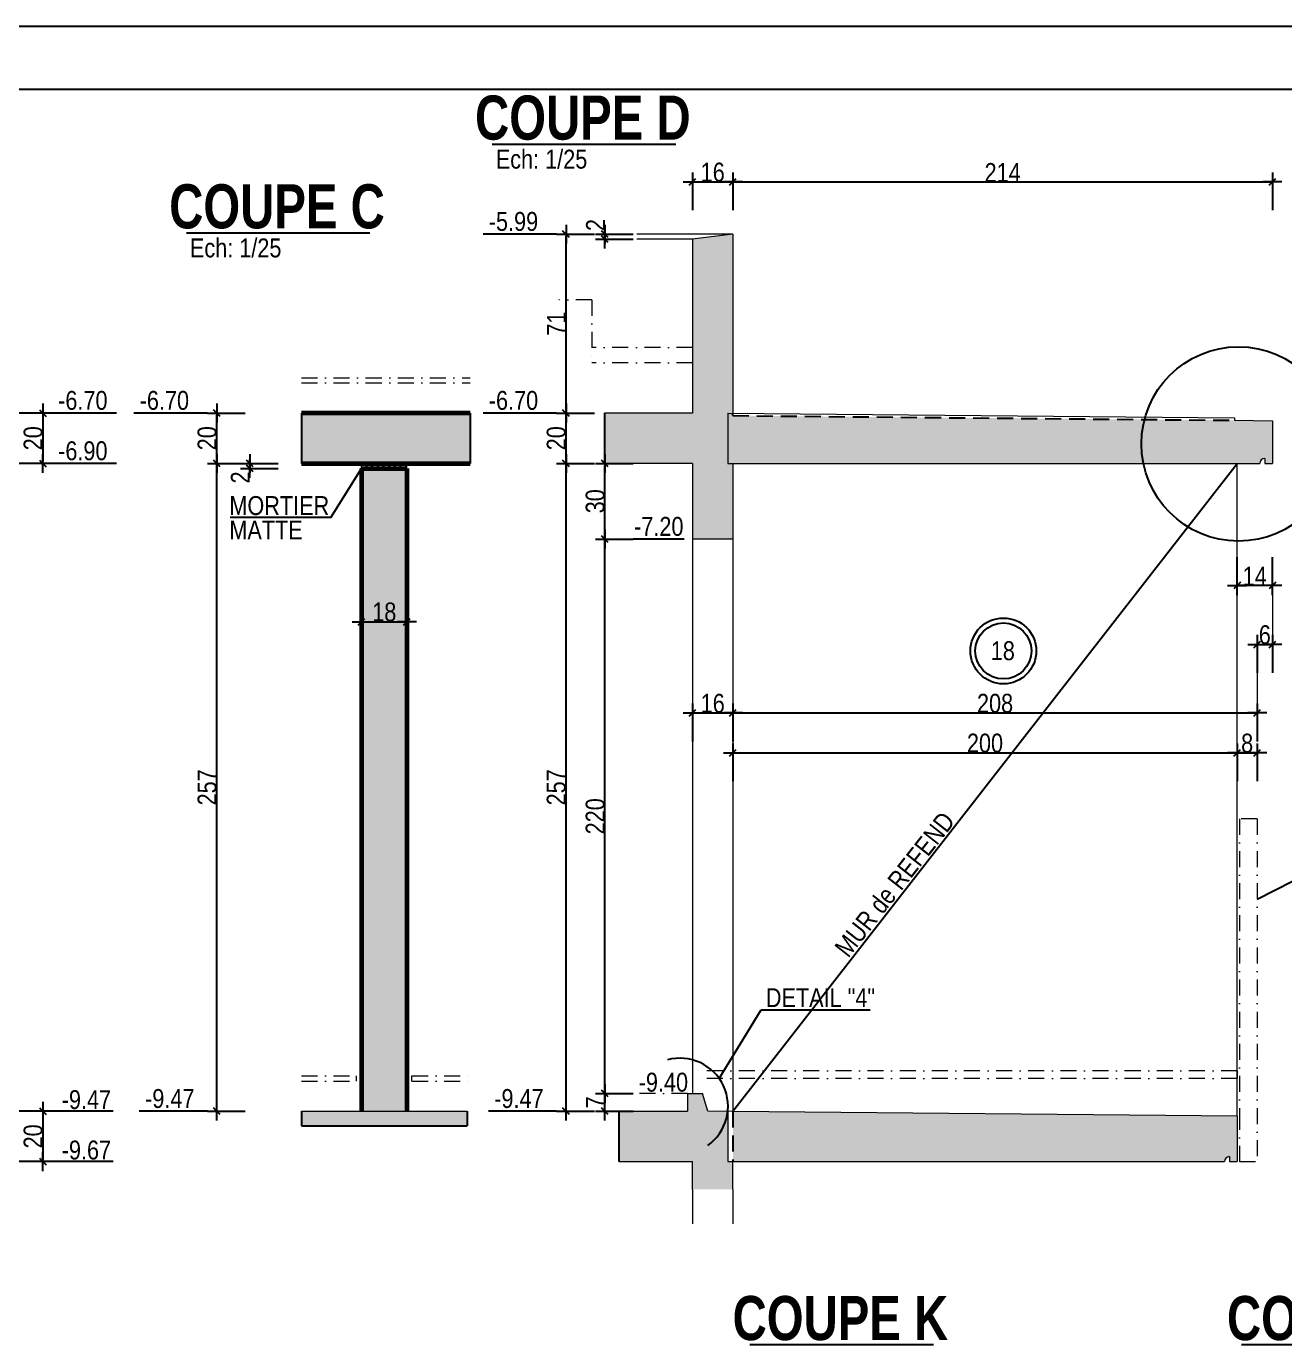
# Model space of a CAD drawing. Header units: millimetres. Extents: x 0 to 26881, y -27198 to -22998.
# Drawn here: x 25099 to 26097, y -24045 to -22998 of the extents above; entities that cross this region are included whole.
import ezdxf
from ezdxf.enums import TextEntityAlignment as Align

# ---------------------------------------------------------------- set-up
doc = ezdxf.new("R2010")
doc.units = ezdxf.units.MM
doc.linetypes.add('CACHEX2', pattern=[19.05, 12.7, -6.35])
doc.linetypes.add('TIRETPTX2', pattern=[50.8, 25.4, -12.7, 0, -12.7])
for name, color, linetype in [('01-Cad  2', 1, 'Continuous'), ('01_cote_gen', 4, 'Continuous'), ('01_linteaux', 2, 'Continuous'), ('01_murs_sup', 2, 'CACHEX2'), ('01_poch_BN', 9, 'Continuous'), ('01_poch_murs', 253, 'Continuous'), ('01_texte', 230, 'Continuous'), ('AA_COTES', 2, 'Continuous')]:
    doc.layers.add(name, color=color, linetype=linetype)
doc.layers.add('01_murs_coup', color=5, linetype='Continuous', lineweight=60)
doc.layers.add('01_tram_axes', color=2, linetype='TIRETPTX2', lineweight=9)
doc.styles.add('ARIAL NA', font='ARIALN.TTF')
doc.styles.add('impact', font='impact.ttf')
doc.styles.add('STYLE2', font='ARIALN.TTF')
doc.dimstyles.new('JB25', dxfattribs={"dimscale": 0.1, "dimtxt": 150, "dimasz": 15, "dimexe": 0.1, "dimexo": 0.1, "dimgap": 0.09, "dimtad": 1, "dimdec": 1, "dimlfac": 0.5, "dimdsep": 46, "dimtxsty": 'STYLE2', "dimblk1": 'BOND_G', "dimblk2": 'BOND_D', "dimsah": 1, "dimcen": 1.5, "dimdle": 0.01, "dimse1": 1, "dimse2": 1, "dimclrd": 4, "dimclre": 2, "dimclrt": 6, "dimazin": 2, "dimtfac": 2.333333, "dimtdec": 1, "dimtix": 1, "dimtmove": 2, "dimatfit": 3, "dimldrblk": 'BOND_G', "dimfxl": 1, "dimtolj": 1, "dimtzin": 0, "dimarcsym": 0})

# ---------------------------------------------------------------- blocks, each defined once
blk = doc.blocks.new('BOND_G')
at = {"layer": 'AA_COTES', "color": 0}
for p, q in [((0, -5), (0, 15)), ((5, 0), (-5, 0)), ((1.77, 1.77), (-1.77, -1.77))]:
    blk.add_line(p, q, dxfattribs=at)
blk = doc.blocks.new('BOND_D')
at = {"layer": 'AA_COTES', "color": 0}
for p, q in [((5, 0), (-5, 0)), ((-1.77, -1.77), (1.77, 1.77)), ((0, 5), (0, -15))]:
    blk.add_line(p, q, dxfattribs=at)
blk = doc.blocks.new('*D3568')
at = {"layer": '01_cote_gen', "color": 4, "lineweight": -2, "transparency": 16777216}
blk.add_line((25112.1, -23306.8), (25112.1, -23343.8), dxfattribs=at)
at = {"layer": 'Defpoints', "color": 0, "transparency": 16777216}
for p in [(25089.4, -23305.3), (25089.4, -23345.3), (25112.1, -23345.3)]:
    blk.add_point(p, dxfattribs=at)
at = {"layer": '01_cote_gen', "color": 4, "lineweight": -2, "transparency": 16777216, "xscale": 1.5, "yscale": 1.5, "zscale": 1.5}
for name, p, rotation in [('BOND_G', (25112.1, -23305.3), 90), ('BOND_D', (25112.1, -23345.3), 270)]:
    blk.add_blockref(name, p, dxfattribs=dict(at, rotation=rotation))
at = {"layer": '01_cote_gen', "color": 6, "lineweight": 0, "transparency": 16777216, "insert": (25104.4, -23325.3), "char_height": 15, "attachment_point": 5, "rotation": 90, "style": 'STYLE2'}
blk.add_mtext('\\A1;20', dxfattribs=at)
blk = doc.blocks.new('*D3565')
at = {"layer": '01_cote_gen', "color": 4, "lineweight": -2, "transparency": 16777216}
blk.add_line((25112.1, -23860.8), (25112.1, -23897.8), dxfattribs=at)
at = {"layer": 'Defpoints', "color": 0, "transparency": 16777216}
for p in [(25089.4, -23859.3), (25089.4, -23899.3), (25112.1, -23899.3)]:
    blk.add_point(p, dxfattribs=at)
at = {"layer": '01_cote_gen', "color": 4, "lineweight": -2, "transparency": 16777216, "xscale": 1.5, "yscale": 1.5, "zscale": 1.5}
for name, p, rotation in [('BOND_G', (25112.1, -23859.3), 90), ('BOND_D', (25112.1, -23899.3), 270)]:
    blk.add_blockref(name, p, dxfattribs=dict(at, rotation=rotation))
at = {"layer": '01_cote_gen', "color": 6, "lineweight": 0, "transparency": 16777216, "insert": (25104.4, -23879.3), "char_height": 15, "attachment_point": 5, "rotation": 90, "style": 'STYLE2'}
blk.add_mtext('\\A1;20', dxfattribs=at)
blk = doc.blocks.new('*D3582')
at = {"layer": '01_cote_gen', "color": 4, "lineweight": -2, "ltscale": 0.1, "transparency": 16777216}
blk.add_line((25250.1, -23857.8), (25250.1, -23346.8), dxfattribs=at)
at = {"layer": 'Defpoints', "color": 0, "ltscale": 0.1, "transparency": 16777216}
for p in [(25250.1, -23345.3), (25317.1, -23345.3), (25317.1, -23859.3)]:
    blk.add_point(p, dxfattribs=at)
at = {"layer": '01_cote_gen', "color": 4, "lineweight": -2, "ltscale": 0.1, "transparency": 16777216, "xscale": 1.5, "yscale": 1.5, "zscale": 1.5}
for name, p, rotation in [('BOND_D', (25250.1, -23345.3), 90), ('BOND_G', (25250.1, -23859.3), 270)]:
    blk.add_blockref(name, p, dxfattribs=dict(at, rotation=rotation))
at = {"layer": '01_cote_gen', "color": 6, "ltscale": 0.1, "transparency": 16777216, "insert": (25242.4, -23602.3), "char_height": 15, "attachment_point": 5, "rotation": 90, "style": 'STYLE2'}
blk.add_mtext('\\A1;257', dxfattribs=at)
blk = doc.blocks.new('*D3583')
at = {"layer": '01_cote_gen', "color": 4, "lineweight": -2, "ltscale": 0.1, "transparency": 16777216}
blk.add_line((25250.1, -23343.8), (25250.1, -23306.8), dxfattribs=at)
at = {"layer": 'Defpoints', "color": 0, "ltscale": 0.1, "transparency": 16777216}
for p in [(25250.1, -23305.3), (25317.1, -23305.3), (25317.1, -23345.3)]:
    blk.add_point(p, dxfattribs=at)
at = {"layer": '01_cote_gen', "color": 4, "lineweight": -2, "ltscale": 0.1, "transparency": 16777216, "xscale": 1.5, "yscale": 1.5, "zscale": 1.5}
for name, p, rotation in [('BOND_D', (25250.1, -23305.3), 90), ('BOND_G', (25250.1, -23345.3), 270)]:
    blk.add_blockref(name, p, dxfattribs=dict(at, rotation=rotation))
at = {"layer": '01_cote_gen', "color": 6, "ltscale": 0.1, "transparency": 16777216, "insert": (25242.4, -23325.3), "char_height": 15, "attachment_point": 5, "rotation": 90, "style": 'STYLE2'}
blk.add_mtext('\\A1;20', dxfattribs=at)
blk = doc.blocks.new('*D3584')
at = {"layer": '01_cote_gen', "color": 4, "lineweight": -2, "ltscale": 0.1, "transparency": 16777216}
blk.add_line((25276.3, -23347.8), (25276.3, -23346.8), dxfattribs=at)
at = {"layer": 'Defpoints', "color": 0, "ltscale": 0.1, "transparency": 16777216}
for p in [(25276.3, -23345.3), (25382.9, -23345.3), (25382.9, -23349.3)]:
    blk.add_point(p, dxfattribs=at)
at = {"layer": '01_cote_gen', "color": 4, "lineweight": -2, "ltscale": 0.1, "transparency": 16777216, "xscale": 1.5, "yscale": 1.5, "zscale": 1.5}
for name, p, rotation in [('BOND_D', (25276.3, -23345.3), 90), ('BOND_G', (25276.3, -23349.3), 270)]:
    blk.add_blockref(name, p, dxfattribs=dict(at, rotation=rotation))
at = {"layer": '01_cote_gen', "color": 6, "ltscale": 0.1, "transparency": 16777216, "insert": (25268.7, -23356.4), "char_height": 15, "attachment_point": 5, "rotation": 90, "style": 'STYLE2'}
blk.add_mtext('\\A1;2', dxfattribs=at)
blk = doc.blocks.new('*D3585')
at = {"layer": '01_cote_gen', "color": 4, "lineweight": -2, "ltscale": 0.1, "transparency": 16777216}
blk.add_line((25366.4, -23470.9), (25399.4, -23470.9), dxfattribs=at)
at = {"layer": 'Defpoints', "color": 0, "ltscale": 0.1, "transparency": 16777216}
for p in [(25364.9, -23466.5), (25400.9, -23466.5), (25400.9, -23470.9)]:
    blk.add_point(p, dxfattribs=at)
at = {"layer": '01_cote_gen', "color": 4, "lineweight": -2, "ltscale": 0.1, "transparency": 16777216, "xscale": 1.5, "yscale": 1.5, "zscale": 1.5, "rotation": 180}
blk.add_blockref('BOND_G', (25364.9, -23470.9), dxfattribs=at)
at = {"layer": '01_cote_gen', "color": 4, "lineweight": -2, "ltscale": 0.1, "transparency": 16777216, "xscale": 1.5, "yscale": 1.5, "zscale": 1.5}
blk.add_blockref('BOND_D', (25400.9, -23470.9), dxfattribs=at)
at = {"layer": '01_cote_gen', "color": 6, "ltscale": 0.1, "transparency": 16777216, "insert": (25382.9, -23463.2), "char_height": 15, "attachment_point": 5, "style": 'STYLE2'}
blk.add_mtext('\\A1;18', dxfattribs=at)
blk = doc.blocks.new('*D3596')
at = {"layer": '01_cote_gen', "color": 4, "lineweight": -2, "transparency": 16777216}
blk.add_line((26164.6, -23310.6), (26164.6, -23343.8), dxfattribs=at)
at = {"layer": 'Defpoints', "color": 0, "transparency": 16777216}
for p in [(26057.5, -23309.1), (26087.5, -23345.3), (26164.6, -23345.3)]:
    blk.add_point(p, dxfattribs=at)
at = {"layer": '01_cote_gen', "color": 4, "lineweight": -2, "transparency": 16777216, "xscale": 1.5, "yscale": 1.5, "zscale": 1.5}
for name, p, rotation in [('BOND_G', (26164.6, -23309.1), 90), ('BOND_D', (26164.6, -23345.3), 270)]:
    blk.add_blockref(name, p, dxfattribs=dict(at, rotation=rotation))
at = {"layer": '01_cote_gen', "color": 6, "lineweight": 0, "transparency": 16777216, "insert": (26156.9, -23327.2), "char_height": 15, "attachment_point": 5, "rotation": 90, "style": 'STYLE2'}
blk.add_mtext('\\A1;18.1', dxfattribs=at)
blk = doc.blocks.new('*D3587')
at = {"layer": '01_cote_gen', "color": 4, "lineweight": -2, "transparency": 16777216}
blk.add_line((26164.6, -23306.6), (26164.6, -23307.6), dxfattribs=at)
at = {"layer": 'Defpoints', "color": 0, "transparency": 16777216}
for p in [(25689.5, -23305.1), (26142.1, -23309.1), (26164.6, -23309.1)]:
    blk.add_point(p, dxfattribs=at)
at = {"layer": '01_cote_gen', "color": 4, "lineweight": -2, "transparency": 16777216, "xscale": 1.5, "yscale": 1.5, "zscale": 1.5}
for name, p, rotation in [('BOND_G', (26164.6, -23305.1), 90), ('BOND_D', (26164.6, -23309.1), 270)]:
    blk.add_blockref(name, p, dxfattribs=dict(at, rotation=rotation))
at = {"layer": '01_cote_gen', "color": 6, "lineweight": 0, "transparency": 16777216, "insert": (26157.1, -23297.5), "char_height": 15, "attachment_point": 5, "rotation": 90, "style": 'STYLE2'}
blk.add_mtext('\\A1;2', dxfattribs=at)
blk = doc.blocks.new('*D3592')
at = {"layer": '01_cote_gen', "color": 4, "lineweight": -2, "ltscale": 2, "transparency": 16777216}
blk.add_line((25661, -23574.9), (26058, -23574.9), dxfattribs=at)
at = {"layer": 'Defpoints', "color": 0, "ltscale": 2, "transparency": 16777216}
for p in [(26059.5, -23574.9), (26059.5, -23574.9), (25659.5, -23619.1)]:
    blk.add_point(p, dxfattribs=at)
at = {"layer": '01_cote_gen', "color": 4, "lineweight": -2, "ltscale": 2, "transparency": 16777216, "xscale": 1.5, "yscale": 1.5, "zscale": 1.5, "rotation": 180}
blk.add_blockref('BOND_G', (25659.5, -23574.9), dxfattribs=at)
at = {"layer": '01_cote_gen', "color": 4, "lineweight": -2, "ltscale": 2, "transparency": 16777216, "xscale": 1.5, "yscale": 1.5, "zscale": 1.5}
blk.add_blockref('BOND_D', (26059.5, -23574.9), dxfattribs=at)
at = {"layer": '01_cote_gen', "color": 6, "lineweight": 0, "ltscale": 2, "transparency": 16777216, "insert": (25859.5, -23567.3), "char_height": 15, "attachment_point": 5, "style": 'STYLE2'}
blk.add_mtext('\\A1;200', dxfattribs=at)
blk = doc.blocks.new('*D3593')
at = {"layer": '01_cote_gen', "color": 4, "lineweight": -2, "ltscale": 2, "transparency": 16777216}
blk.add_line((26061, -23574.9), (26074, -23574.9), dxfattribs=at)
at = {"layer": 'Defpoints', "color": 0, "ltscale": 2, "transparency": 16777216}
for p in [(26075.5, -23574.9), (26059.5, -23597.4), (26075.5, -23627.3)]:
    blk.add_point(p, dxfattribs=at)
at = {"layer": '01_cote_gen', "color": 4, "lineweight": -2, "ltscale": 2, "transparency": 16777216, "xscale": 1.5, "yscale": 1.5, "zscale": 1.5, "rotation": 180}
blk.add_blockref('BOND_G', (26059.5, -23574.9), dxfattribs=at)
at = {"layer": '01_cote_gen', "color": 4, "lineweight": -2, "ltscale": 2, "transparency": 16777216, "xscale": 1.5, "yscale": 1.5, "zscale": 1.5}
blk.add_blockref('BOND_D', (26075.5, -23574.9), dxfattribs=at)
at = {"layer": '01_cote_gen', "color": 6, "lineweight": 0, "ltscale": 2, "transparency": 16777216, "insert": (26067.5, -23567.3), "char_height": 15, "attachment_point": 5, "style": 'STYLE2'}
blk.add_mtext('\\A1;8', dxfattribs=at)
blk = doc.blocks.new('*D3594')
at = {"layer": '01_cote_gen', "color": 4, "lineweight": -2, "ltscale": 2, "transparency": 16777216}
blk.add_line((25661, -23543.3), (26074, -23543.3), dxfattribs=at)
at = {"layer": 'Defpoints', "color": 0, "ltscale": 2, "transparency": 16777216}
for p in [(26075.5, -23543.3), (25659.5, -23553.3), (26075.5, -23549.7)]:
    blk.add_point(p, dxfattribs=at)
at = {"layer": '01_cote_gen', "color": 4, "lineweight": -2, "ltscale": 2, "transparency": 16777216, "xscale": 1.5, "yscale": 1.5, "zscale": 1.5, "rotation": 180}
blk.add_blockref('BOND_G', (25659.5, -23543.3), dxfattribs=at)
at = {"layer": '01_cote_gen', "color": 4, "lineweight": -2, "ltscale": 2, "transparency": 16777216, "xscale": 1.5, "yscale": 1.5, "zscale": 1.5}
blk.add_blockref('BOND_D', (26075.5, -23543.3), dxfattribs=at)
at = {"layer": '01_cote_gen', "color": 6, "lineweight": 0, "ltscale": 2, "transparency": 16777216, "insert": (25867.5, -23535.7), "char_height": 15, "attachment_point": 5, "style": 'STYLE2'}
blk.add_mtext('\\A1;208', dxfattribs=at)
blk = doc.blocks.new('*D3595')
at = {"layer": '01_cote_gen', "color": 4, "lineweight": -2, "ltscale": 2, "transparency": 16777216}
blk.add_line((26086, -23442.2), (26061, -23442.2), dxfattribs=at)
at = {"layer": 'Defpoints', "color": 0, "ltscale": 2, "transparency": 16777216}
for p in [(26087.5, -23345.3), (26059.5, -23372.7), (26059.5, -23442.2)]:
    blk.add_point(p, dxfattribs=at)
at = {"layer": '01_cote_gen', "color": 4, "lineweight": -2, "ltscale": 2, "transparency": 16777216, "xscale": 1.5, "yscale": 1.5, "zscale": 1.5, "rotation": 180}
blk.add_blockref('BOND_D', (26059.5, -23442.2), dxfattribs=at)
at = {"layer": '01_cote_gen', "color": 4, "lineweight": -2, "ltscale": 2, "transparency": 16777216, "xscale": 1.5, "yscale": 1.5, "zscale": 1.5}
blk.add_blockref('BOND_G', (26087.5, -23442.2), dxfattribs=at)
at = {"layer": '01_cote_gen', "color": 6, "lineweight": 0, "ltscale": 2, "transparency": 16777216, "insert": (26073.5, -23434.7), "char_height": 15, "attachment_point": 5, "style": 'STYLE2'}
blk.add_mtext('\\A1;14', dxfattribs=at)
blk = doc.blocks.new('*D3586')
at = {"layer": '01_cote_gen', "color": 4, "lineweight": -2, "ltscale": 2, "transparency": 16777216}
blk.add_line((26077, -23488.9), (26086, -23488.9), dxfattribs=at)
at = {"layer": 'Defpoints', "color": 0, "ltscale": 2, "transparency": 16777216}
for p in [(26087.5, -23449.7), (26087.5, -23488.9), (26075.5, -23535.8)]:
    blk.add_point(p, dxfattribs=at)
at = {"layer": '01_cote_gen', "color": 4, "lineweight": -2, "ltscale": 2, "transparency": 16777216, "xscale": 1.5, "yscale": 1.5, "zscale": 1.5, "rotation": 180}
blk.add_blockref('BOND_G', (26075.5, -23488.9), dxfattribs=at)
at = {"layer": '01_cote_gen', "color": 4, "lineweight": -2, "ltscale": 2, "transparency": 16777216, "xscale": 1.5, "yscale": 1.5, "zscale": 1.5}
blk.add_blockref('BOND_D', (26087.5, -23488.9), dxfattribs=at)
at = {"layer": '01_cote_gen', "color": 6, "lineweight": 0, "ltscale": 2, "transparency": 16777216, "insert": (26081.5, -23481.3), "char_height": 15, "attachment_point": 5, "style": 'STYLE2'}
blk.add_mtext('\\A1;6', dxfattribs=at)
blk = doc.blocks.new('*D3601')
at = {"layer": '01_cote_gen', "color": 4, "lineweight": -2, "ltscale": 0.1, "transparency": 16777216}
blk.add_line((25661, -23121.9), (26086, -23121.9), dxfattribs=at)
at = {"layer": 'Defpoints', "color": 0, "ltscale": 0.1, "transparency": 16777216}
for p in [(26087.5, -23121.9), (26087.5, -23351), (25659.5, -23380.5)]:
    blk.add_point(p, dxfattribs=at)
at = {"layer": '01_cote_gen', "color": 4, "lineweight": -2, "ltscale": 0.1, "transparency": 16777216, "xscale": 1.5, "yscale": 1.5, "zscale": 1.5, "rotation": 180}
blk.add_blockref('BOND_G', (25659.5, -23121.9), dxfattribs=at)
at = {"layer": '01_cote_gen', "color": 4, "lineweight": -2, "ltscale": 0.1, "transparency": 16777216, "xscale": 1.5, "yscale": 1.5, "zscale": 1.5}
blk.add_blockref('BOND_D', (26087.5, -23121.9), dxfattribs=at)
at = {"layer": '01_cote_gen', "color": 6, "ltscale": 0.1, "transparency": 16777216, "insert": (25873.5, -23114.4), "char_height": 15, "attachment_point": 5, "style": 'STYLE2'}
blk.add_mtext('\\A1;214', dxfattribs=at)
blk = doc.blocks.new('*D3602')
at = {"layer": '01_cote_gen', "color": 4, "lineweight": -2, "ltscale": 0.1, "transparency": 16777216}
blk.add_line((25629, -23121.9), (25658, -23121.9), dxfattribs=at)
at = {"layer": 'Defpoints', "color": 0, "ltscale": 0.1, "transparency": 16777216}
for p in [(25659.5, -23121.9), (25627.5, -23190), (25659.5, -23186)]:
    blk.add_point(p, dxfattribs=at)
at = {"layer": '01_cote_gen', "color": 4, "lineweight": -2, "ltscale": 0.1, "transparency": 16777216, "xscale": 1.5, "yscale": 1.5, "zscale": 1.5, "rotation": 180}
blk.add_blockref('BOND_G', (25627.5, -23121.9), dxfattribs=at)
at = {"layer": '01_cote_gen', "color": 4, "lineweight": -2, "ltscale": 0.1, "transparency": 16777216, "xscale": 1.5, "yscale": 1.5, "zscale": 1.5}
blk.add_blockref('BOND_D', (25659.5, -23121.9), dxfattribs=at)
at = {"layer": '01_cote_gen', "color": 6, "ltscale": 0.1, "transparency": 16777216, "insert": (25643.5, -23114.2), "char_height": 15, "attachment_point": 5, "style": 'STYLE2'}
blk.add_mtext('\\A1;16', dxfattribs=at)
blk = doc.blocks.new('*D3603')
at = {"layer": '01_cote_gen', "color": 4, "lineweight": -2, "ltscale": 0.1, "transparency": 16777216}
blk.add_line((25558, -23857.8), (25558, -23846.8), dxfattribs=at)
at = {"layer": 'Defpoints', "color": 0, "ltscale": 0.1, "transparency": 16777216}
for p in [(25558, -23845.3), (25579.7, -23845.3), (25579.7, -23859.3)]:
    blk.add_point(p, dxfattribs=at)
at = {"layer": '01_cote_gen', "color": 4, "lineweight": -2, "ltscale": 0.1, "transparency": 16777216, "xscale": 1.5, "yscale": 1.5, "zscale": 1.5}
for name, p, rotation in [('BOND_D', (25558, -23845.3), 90), ('BOND_G', (25558, -23859.3), 270)]:
    blk.add_blockref(name, p, dxfattribs=dict(at, rotation=rotation))
at = {"layer": '01_cote_gen', "color": 6, "ltscale": 0.1, "transparency": 16777216, "insert": (25550.5, -23852.3), "char_height": 15, "attachment_point": 5, "rotation": 90, "style": 'STYLE2'}
blk.add_mtext('\\A1;7', dxfattribs=at)
blk = doc.blocks.new('*D3604')
at = {"layer": '01_cote_gen', "color": 4, "lineweight": -2, "ltscale": 0.1, "transparency": 16777216}
blk.add_line((25558, -23843.8), (25558, -23406.8), dxfattribs=at)
at = {"layer": 'Defpoints', "color": 0, "ltscale": 0.1, "transparency": 16777216}
for p in [(25558, -23405.3), (25627.5, -23405.3), (25580.5, -23845.3)]:
    blk.add_point(p, dxfattribs=at)
at = {"layer": '01_cote_gen', "color": 4, "lineweight": -2, "ltscale": 0.1, "transparency": 16777216, "xscale": 1.5, "yscale": 1.5, "zscale": 1.5}
for name, p, rotation in [('BOND_D', (25558, -23405.3), 90), ('BOND_G', (25558, -23845.3), 270)]:
    blk.add_blockref(name, p, dxfattribs=dict(at, rotation=rotation))
at = {"layer": '01_cote_gen', "color": 6, "ltscale": 0.1, "transparency": 16777216, "insert": (25550.3, -23625.3), "char_height": 15, "attachment_point": 5, "rotation": 90, "style": 'STYLE2'}
blk.add_mtext('\\A1;220', dxfattribs=at)
blk = doc.blocks.new('*D3605')
at = {"layer": '01_cote_gen', "color": 4, "lineweight": -2, "ltscale": 0.1, "transparency": 16777216}
blk.add_line((25527.1, -23857.8), (25527.1, -23346.8), dxfattribs=at)
at = {"layer": 'Defpoints', "color": 0, "ltscale": 0.1, "transparency": 16777216}
for p in [(25527.1, -23345.3), (25603.6, -23345.3), (25617.6, -23859.3)]:
    blk.add_point(p, dxfattribs=at)
at = {"layer": '01_cote_gen', "color": 4, "lineweight": -2, "ltscale": 0.1, "transparency": 16777216, "xscale": 1.5, "yscale": 1.5, "zscale": 1.5}
for name, p, rotation in [('BOND_D', (25527.1, -23345.3), 90), ('BOND_G', (25527.1, -23859.3), 270)]:
    blk.add_blockref(name, p, dxfattribs=dict(at, rotation=rotation))
at = {"layer": '01_cote_gen', "color": 6, "ltscale": 0.1, "transparency": 16777216, "insert": (25519.4, -23602.3), "char_height": 15, "attachment_point": 5, "rotation": 90, "style": 'STYLE2'}
blk.add_mtext('\\A1;257', dxfattribs=at)
blk = doc.blocks.new('*D3606')
at = {"layer": '01_cote_gen', "color": 4, "lineweight": -2, "ltscale": 0.1, "transparency": 16777216}
blk.add_line((25558, -23403.8), (25558, -23346.8), dxfattribs=at)
at = {"layer": 'Defpoints', "color": 0, "ltscale": 0.1, "transparency": 16777216}
for p in [(25558, -23345.3), (25627.5, -23345.3), (25627.5, -23405.3)]:
    blk.add_point(p, dxfattribs=at)
at = {"layer": '01_cote_gen', "color": 4, "lineweight": -2, "ltscale": 0.1, "transparency": 16777216, "xscale": 1.5, "yscale": 1.5, "zscale": 1.5}
for name, p, rotation in [('BOND_D', (25558, -23345.3), 90), ('BOND_G', (25558, -23405.3), 270)]:
    blk.add_blockref(name, p, dxfattribs=dict(at, rotation=rotation))
at = {"layer": '01_cote_gen', "color": 6, "ltscale": 0.1, "transparency": 16777216, "insert": (25550.3, -23375.3), "char_height": 15, "attachment_point": 5, "rotation": 90, "style": 'STYLE2'}
blk.add_mtext('\\A1;30', dxfattribs=at)
blk = doc.blocks.new('*D3607')
at = {"layer": '01_cote_gen', "color": 4, "lineweight": -2, "ltscale": 0.1, "transparency": 16777216}
blk.add_line((25527.1, -23343.8), (25527.1, -23306.8), dxfattribs=at)
at = {"layer": 'Defpoints', "color": 0, "ltscale": 0.1, "transparency": 16777216}
for p in [(25527.1, -23305.3), (25587.4, -23305.3), (25591.8, -23345.3)]:
    blk.add_point(p, dxfattribs=at)
at = {"layer": '01_cote_gen', "color": 4, "lineweight": -2, "ltscale": 0.1, "transparency": 16777216, "xscale": 1.5, "yscale": 1.5, "zscale": 1.5}
for name, p, rotation in [('BOND_D', (25527.1, -23305.3), 90), ('BOND_G', (25527.1, -23345.3), 270)]:
    blk.add_blockref(name, p, dxfattribs=dict(at, rotation=rotation))
at = {"layer": '01_cote_gen', "color": 6, "ltscale": 0.1, "transparency": 16777216, "insert": (25519.4, -23325.3), "char_height": 15, "attachment_point": 5, "rotation": 90, "style": 'STYLE2'}
blk.add_mtext('\\A1;20', dxfattribs=at)
blk = doc.blocks.new('*D3608')
at = {"layer": '01_cote_gen', "color": 4, "lineweight": -2, "ltscale": 0.1, "transparency": 16777216}
blk.add_line((25629, -23543.3), (25658, -23543.3), dxfattribs=at)
at = {"layer": 'Defpoints', "color": 0, "ltscale": 0.1, "transparency": 16777216}
for p in [(25659.5, -23543.3), (25627.5, -23554.3), (25659.5, -23551.6)]:
    blk.add_point(p, dxfattribs=at)
at = {"layer": '01_cote_gen', "color": 4, "lineweight": -2, "ltscale": 0.1, "transparency": 16777216, "xscale": 1.5, "yscale": 1.5, "zscale": 1.5, "rotation": 180}
blk.add_blockref('BOND_G', (25627.5, -23543.3), dxfattribs=at)
at = {"layer": '01_cote_gen', "color": 4, "lineweight": -2, "ltscale": 0.1, "transparency": 16777216, "xscale": 1.5, "yscale": 1.5, "zscale": 1.5}
blk.add_blockref('BOND_D', (25659.5, -23543.3), dxfattribs=at)
at = {"layer": '01_cote_gen', "color": 6, "ltscale": 0.1, "transparency": 16777216, "insert": (25643.5, -23535.7), "char_height": 15, "attachment_point": 5, "style": 'STYLE2'}
blk.add_mtext('\\A1;16', dxfattribs=at)
blk = doc.blocks.new('*D3609')
at = {"layer": '01_cote_gen', "color": 4, "lineweight": -2, "ltscale": 0.1, "transparency": 16777216}
blk.add_line((25527.1, -23303.8), (25527.1, -23164.8), dxfattribs=at)
at = {"layer": 'Defpoints', "color": 0, "ltscale": 0.1, "transparency": 16777216}
for p in [(25527.1, -23163.3), (25659.5, -23163.3), (25627.5, -23305.3)]:
    blk.add_point(p, dxfattribs=at)
at = {"layer": '01_cote_gen', "color": 4, "lineweight": -2, "ltscale": 0.1, "transparency": 16777216, "xscale": 1.5, "yscale": 1.5, "zscale": 1.5}
for name, p, rotation in [('BOND_D', (25527.1, -23163.3), 90), ('BOND_G', (25527.1, -23305.3), 270)]:
    blk.add_blockref(name, p, dxfattribs=dict(at, rotation=rotation))
at = {"layer": '01_cote_gen', "color": 6, "ltscale": 0.1, "transparency": 16777216, "insert": (25519.5, -23234.3), "char_height": 15, "attachment_point": 5, "rotation": 90, "style": 'STYLE2'}
blk.add_mtext('\\A1;71', dxfattribs=at)
blk = doc.blocks.new('*D3610')
at = {"layer": '01_cote_gen', "color": 4, "lineweight": -2, "ltscale": 0.1, "transparency": 16777216}
blk.add_line((25558, -23165.8), (25558, -23164.8), dxfattribs=at)
at = {"layer": 'Defpoints', "color": 0, "ltscale": 0.1, "transparency": 16777216}
for p in [(25558, -23163.3), (25627.5, -23167.3), (25659.5, -23163.3)]:
    blk.add_point(p, dxfattribs=at)
at = {"layer": '01_cote_gen', "color": 4, "lineweight": -2, "ltscale": 0.1, "transparency": 16777216, "xscale": 1.5, "yscale": 1.5, "zscale": 1.5}
for name, p, rotation in [('BOND_D', (25558, -23163.3), 90), ('BOND_G', (25558, -23167.3), 270)]:
    blk.add_blockref(name, p, dxfattribs=dict(at, rotation=rotation))
at = {"layer": '01_cote_gen', "color": 6, "ltscale": 0.1, "transparency": 16777216, "insert": (25550.5, -23156.1), "char_height": 15, "attachment_point": 5, "rotation": 90, "style": 'STYLE2'}
blk.add_mtext('\\A1;2', dxfattribs=at)

msp = doc.modelspace()

# ---------------------------------------------------------------- hatches: boundary and pattern name
at = {"layer": '01_poch_BN', "ltscale": 0.1}
h = msp.add_hatch(color=256, dxfattribs=at)
h.dxf.hatch_style = 1
h.paths.add_polyline_path([(25655.51, -23305.31), (25659.51, -23305.35), (25659.51, -23163.35), (25627.51, -23167.35), (25627.51, -23305.35), (25557.65, -23305.35), (25557.65, -23345.35), (25627.51, -23345.35), (25627.51, -23405.35), (25659.51, -23405.35), (25659.51, -23345.35), (25655.51, -23345.35)])
h = msp.add_hatch(color=256, dxfattribs=at)
h.dxf.hatch_style = 1
h.paths.add_polyline_path([(25451.02, -23305.35), (25317.15, -23305.35), (25317.15, -23345.35), (25451.02, -23345.35)])
h.paths.add_polyline_path([(25400.91, -23349.35), (25364.91, -23349.35), (25364.91, -23859.35), (25400.91, -23859.35)])
h.paths.add_polyline_path([(25448.68, -23859.35), (25317.15, -23859.35), (25317.15, -23870.97), (25448.68, -23870.97)])
h = msp.add_hatch(color=256, dxfattribs=at)
h.dxf.hatch_style = 1
h.paths.add_polyline_path([(25655.51, -23859.49), (25639.51, -23859.35), (25635.51, -23845.35), (25623.51, -23845.35), (25623.51, -23859.35), (25569.08, -23859.35), (25569.08, -23899.35), (25627.51, -23899.35), (25627.51, -23921.35), (25659.51, -23921.35), (25659.51, -23899.35), (25655.51, -23899.35)])
at = {"layer": '01_poch_murs', "ltscale": 0.1}
h = msp.add_hatch(dxfattribs=at)
h.set_pattern_fill('DOTS', color=256, scale=3)
h.paths.add_polyline_path([(25986.07, -23310.4), (25659.51, -23307.35), (25659.53, -23305.35), (25655.51, -23305.31), (25655.51, -23345.35), (25985.18, -23345.35, -0.0508495), (25983.59, -23329.79, -0.0636722)])
h.paths.add_polyline_path([(26087.51, -23311.35), (26057.51, -23311.06), (25986.07, -23310.4, 0.0636722), (25983.59, -23329.79, 0.0508495), (25985.18, -23345.35), (26077.51, -23345.35, -0.4142136), (26081.51, -23341.35), (26081.51, -23345.35), (26087.51, -23345.35)])
h.paths.add_polyline_path([(26059.51, -23863.35), (25659.51, -23859.53), (25659.51, -23899.35), (26049.51, -23899.35, -0.4142136), (26053.51, -23895.35), (26053.51, -23899.35), (26059.51, -23899.35)])
h = msp.add_hatch(dxfattribs=at)
h.set_pattern_fill('ANSI31', color=256)
h.set_pattern_definition([(45, (-111.937, -110.3257), (-2.24506403, 2.24506403), [])])
h.paths.add_polyline_path([(25400.91, -23345.35), (25364.91, -23345.35), (25364.91, -23349.35), (25400.91, -23349.35)])

# ---------------------------------------------------------------- linework, layer by layer
at = {"layer": '01-Cad  2'}
for p, q in [((26880.5, -22998.43), (19013.04, -22998.43)), ((26830.5, -23048.43), (19063.04, -23048.43))]:
    msp.add_line(p, q, dxfattribs=at)
at = {"layer": '01_cote_gen', "lineweight": 0, "ltscale": 2}
for p, q in [((26087.51, -23449.75), (26087.51, -23481.44)), ((26075.51, -23511.44), (26075.51, -23535.84))]:
    msp.add_line(p, q, dxfattribs=at)
at = {"layer": '01_linteaux', "lineweight": 0}
for p, q in [((25659.51, -23163.35), (25583.2, -23163.35)), ((25627.51, -23167.35), (25583.2, -23167.35)), ((26059.51, -23863.35), (26059.51, -23345.35)), ((25627.51, -23405.35), (25627.51, -23845.35)), ((25659.51, -23405.35), (25659.51, -23859.53)), ((25627.51, -23921.35), (25627.51, -23948.63)), ((25659.51, -23921.35), (25659.51, -23948.63))]:
    msp.add_line(p, q, dxfattribs=at)
at = {"layer": '01_murs_coup', "linetype": 'Continuous', "lineweight": 0}
for p, q in [((25659.51, -23163.35), (25627.51, -23167.35)), ((25627.51, -23167.35), (25627.51, -23305.35)), ((25659.51, -23163.35), (25659.51, -23305.39)), ((25627.51, -23305.35), (25557.65, -23305.35)), ((25655.51, -23305.31), (25655.51, -23345.35)), ((25655.51, -23305.31), (26057.51, -23309.06)), ((26057.51, -23309.06), (26057.51, -23311.06)), ((26057.51, -23311.06), (26087.51, -23311.35)), ((26087.51, -23311.35), (26087.51, -23345.35)), ((25627.51, -23345.35), (25557.65, -23345.35)), ((25627.51, -23345.35), (25627.51, -23405.35)), ((25655.51, -23345.35), (26077.51, -23345.35)), ((25659.51, -23345.35), (25659.51, -23405.35)), ((26081.51, -23341.35), (26081.51, -23345.35)), ((26081.51, -23345.35), (26087.51, -23345.35)), ((25659.51, -23405.35), (25627.51, -23405.35)), ((25623.51, -23845.35), (25635.51, -23845.35)), ((25623.51, -23845.35), (25623.51, -23859.35)), ((25639.51, -23859.35), (25635.51, -23845.35)), ((25317.15, -23859.35), (25448.68, -23859.35)), ((25569.08, -23859.35), (25623.51, -23859.35)), ((25659.51, -23859.53), (25639.51, -23859.35)), ((25655.51, -23859.53), (25655.51, -23899.35)), ((26059.51, -23863.35), (25659.51, -23859.53)), ((26059.51, -23863.35), (26059.51, -23899.35)), ((25569.08, -23899.35), (25627.51, -23899.35)), ((25627.51, -23921.35), (25627.51, -23899.35)), ((25655.51, -23899.35), (26049.51, -23899.35)), ((25659.51, -23921.35), (25659.51, -23899.35)), ((26053.51, -23895.35), (26053.51, -23899.35)), ((26053.51, -23899.35), (26059.51, -23899.35))]:
    msp.add_line(p, q, dxfattribs=at)
at = {"layer": '01_murs_coup'}
for p, q in [((25451.02, -23305.35), (25317.15, -23305.35)), ((25317.15, -23345.35), (25451.02, -23345.35)), ((25364.91, -23349.35), (25364.91, -23859.35)), ((25364.91, -23349.35), (25400.91, -23349.35)), ((25400.91, -23349.35), (25400.91, -23859.35))]:
    msp.add_line(p, q, dxfattribs=at)
at = {"layer": '01_murs_coup', "linetype": 'Continuous', "lineweight": 0}
for centre in [(26081.51, -23345.35), (26053.51, -23899.35)]:
    msp.add_arc(centre, 4, 90, 180, dxfattribs=at)
at = {"layer": '01_murs_sup'}
for p, q in [((25659.51, -23307.35), (25659.53, -23305.35)), ((25659.51, -23307.35), (26057.51, -23311.06)), ((25659.51, -23859.53), (25659.51, -23899.35))]:
    msp.add_line(p, q, dxfattribs=at)
at = {"layer": '01_poch_BN', "ltscale": 0.1}
for p, q in [((25317.15, -23305.35), (25317.15, -23345.35)), ((25451.02, -23305.35), (25451.02, -23345.35)), ((25557.65, -23305.35), (25557.65, -23345.35)), ((25317.15, -23859.35), (25317.15, -23870.97)), ((25448.68, -23859.35), (25448.68, -23870.97)), ((25569.08, -23859.35), (25569.08, -23899.35)), ((25317.15, -23870.97), (25448.68, -23870.97))]:
    msp.add_line(p, q, dxfattribs=at)
at = {"layer": '01_texte'}
for p, q in [((25468.64, -23091.9), (25614.24, -23091.9)), ((25225.99, -23162.33), (25371.59, -23162.33)), ((25519.58, -23163.35), (25461.25, -23163.35)), ((25170.35, -23305.35), (25119.6, -23305.35)), ((25242.59, -23305.35), (25184.26, -23305.35)), ((25519.58, -23305.35), (25461.25, -23305.35)), ((25170.35, -23345.35), (25119.6, -23345.35)), ((25340.39, -23388.27), (25364.91, -23349.35)), ((25659.51, -23859.35), (26059.51, -23345.35)), ((25340.39, -23388.27), (25260.62, -23388.27)), ((25620.9, -23405.35), (25580.5, -23405.35)), ((26118.04, -23669.51), (26075.51, -23691.2)), ((25648.62, -23833.34), (25681.81, -23778.86)), ((25681.81, -23778.86), (25768.53, -23778.86)), ((25167.87, -23859.35), (25119.6, -23859.35)), ((25242.59, -23859.35), (25188.59, -23859.35)), ((25519.58, -23859.35), (25465.58, -23859.35)), ((25167.87, -23899.35), (25119.6, -23899.35)), ((25672.97, -24044.55), (25818.57, -24044.55)), ((26063.09, -24044.55), (26208.69, -24044.55))]:
    msp.add_line(p, q, dxfattribs=at)
for centre, radius in [((26060.67, -23329.79), 77.08), ((25874.08, -23494.06), 26.12), ((25874.08, -23494.06), 22.24)]:
    msp.add_circle(centre, radius, dxfattribs=at)
msp.add_arc((25617.51, -23855.35), 38.11, 305.26313, 105.21393, dxfattribs=at)
at = {"layer": '01_tram_axes', "ltscale": 0.5}
for p, q in [((25547.51, -23215.35), (25521.33, -23215.35)), ((25547.51, -23215.35), (25547.51, -23265.35)), ((25627.51, -23253.35), (25547.51, -23253.35)), ((25627.51, -23265.35), (25547.51, -23265.35)), ((25317.15, -23277.35), (25451.02, -23277.35)), ((25317.15, -23281.35), (25451.02, -23281.35)), ((25364.91, -23349.35), (25364.91, -23345.35)), ((25400.91, -23349.35), (25400.91, -23345.35)), ((26061.51, -23627.35), (26061.51, -23861.35)), ((26075.51, -23627.35), (26061.51, -23627.35)), ((26075.51, -23627.35), (26075.51, -23899.35)), ((26059.51, -23827.35), (25627.51, -23827.35)), ((26059.51, -23827.35), (26059.51, -23833.35)), ((25317.15, -23831.35), (25360.91, -23831.35)), ((25317.15, -23835.35), (25360.91, -23835.35)), ((25360.91, -23835.35), (25360.91, -23831.35)), ((25404.91, -23835.35), (25404.91, -23831.35)), ((25404.91, -23831.35), (25451.02, -23831.35)), ((25404.91, -23835.35), (25451.02, -23835.35)), ((26059.51, -23833.35), (25627.51, -23833.35)), ((25623.51, -23845.35), (25569.08, -23845.35)), ((26061.51, -23861.35), (26061.51, -23899.35)), ((26061.51, -23899.35), (26075.51, -23899.35))]:
    msp.add_line(p, q, dxfattribs=at)

# ---------------------------------------------------------------- texts
at = {"layer": '01_texte', "style": 'impact'}
for s, p in [('COUPE D', (25540.45, -23070.8)), ('COUPE C', (25297.8, -23141.23)), ('COUPE K', (25744.78, -24023.45)), ('COUPE L', (26134.9, -24023.45))]:
    msp.add_text(s, height=35, dxfattribs=at).set_placement(p, align=Align.MIDDLE)
at = {"layer": '01_texte'}
for s, style, p in [('Ech: 1/25', 'STYLE2', (25471.38, -23111.31)), ('-5.99', 'ARIAL NA', (25465.84, -23160.73)), ('Ech: 1/25', 'STYLE2', (25228.73, -23181.74)), ('-6.70', 'ARIAL NA', (25124.19, -23302.73)), ('-6.70', 'ARIAL NA', (25188.85, -23302.73)), ('-6.70', 'ARIAL NA', (25465.84, -23302.73)), ('-6.90', 'ARIAL NA', (25124.19, -23342.73)), ('MORTIER', 'ARIAL NA', (25260.01, -23386.2)), ('MATTE ', 'ARIAL NA', (25260.01, -23405.62)), ('-7.20', 'ARIAL NA', (25581.13, -23402.73)), ('18', 'STYLE2', (25864.1, -23501.37)), ('DETAIL "4"', 'ARIAL NA', (25685.63, -23776.7)), ('-9.40', 'ARIAL NA', (25584.77, -23843.78)), ('-9.47', 'ARIAL NA', (25127.03, -23857.62)), ('-9.47', 'ARIAL NA', (25193.18, -23856.73)), ('-9.47', 'ARIAL NA', (25470.17, -23856.73)), ('-9.67', 'ARIAL NA', (25127.03, -23897.62))]:
    msp.add_text(s, height=15, dxfattribs=dict(at, style=style)).set_placement(p)
at = {"layer": '01_texte', "style": 'STYLE2'}
msp.add_text(' MUR de REFEND', height=15, rotation=51.83293, dxfattribs=at).set_placement((25748.07, -23742.06))

# ---------------------------------------------------------------- dimensions: what is measured, and where the dimension line sits
at = {"layer": '01_cote_gen', "ltscale": 0.1}
for base, p1, p2, picture, middle in [((25659.51, -23121.89), (25627.51, -23190.02), (25659.51, -23186.02), '*D3602', (25643.51, -23114.22)), ((26087.51, -23121.89), (25659.51, -23380.47), (26087.51, -23351.02), '*D3601', (25873.51, -23114.35)), ((25400.91, -23470.88), (25364.91, -23466.53), (25400.91, -23466.53), '*D3585', (25382.91, -23463.21)), ((25659.51, -23543.34), (25627.51, -23554.26), (25659.51, -23551.62), '*D3608', (25643.51, -23535.68))]:
    dim = msp.add_linear_dim(base=base, p1=p1, p2=p2, dimstyle='JB25', dxfattribs=at)
    dim.commit()
    dim.dimension.update_dxf_attribs({"geometry": picture, "text_midpoint": middle})
for base, p1, p2, picture, middle in [((25558, -23163.35), (25627.51, -23167.35), (25659.51, -23163.35), '*D3610', (25550.46, -23156.05)), ((25276.28, -23345.35), (25382.91, -23349.35), (25382.91, -23345.35), '*D3584', (25268.74, -23356.42))]:
    dim = msp.add_linear_dim(base=base, p1=p1, p2=p2, angle=90, dimstyle='JB25', dxfattribs=at)
    dim.commit()
    dim.dimension.update_dxf_attribs({"geometry": picture, "text_midpoint": middle, "dimtype": 160})
for base, p1, p2, picture, middle in [((25527.08, -23163.35), (25627.51, -23305.35), (25659.51, -23163.35), '*D3609', (25519.54, -23234.35)), ((25250.09, -23305.35), (25317.15, -23345.35), (25317.15, -23305.35), '*D3583', (25242.42, -23325.35)), ((25527.08, -23305.35), (25591.76, -23345.35), (25587.41, -23305.35), '*D3607', (25519.41, -23325.35)), ((25250.09, -23345.35), (25317.15, -23859.35), (25317.15, -23345.35), '*D3582', (25242.42, -23602.35)), ((25527.08, -23345.35), (25617.63, -23859.35), (25603.63, -23345.35), '*D3605', (25519.41, -23602.35)), ((25558, -23345.35), (25627.51, -23405.35), (25627.51, -23345.35), '*D3606', (25550.33, -23375.35)), ((25558, -23405.35), (25580.5, -23845.35), (25627.51, -23405.35), '*D3604', (25550.33, -23625.35)), ((25558, -23845.35), (25579.75, -23859.35), (25579.75, -23845.35), '*D3603', (25550.49, -23852.35))]:
    dim = msp.add_linear_dim(base=base, p1=p1, p2=p2, angle=90, dimstyle='JB25', dxfattribs=at)
    dim.commit()
    dim.dimension.update_dxf_attribs({"geometry": picture, "text_midpoint": middle})
at = {"layer": '01_cote_gen', "lineweight": 0}
dim = msp.add_linear_dim(base=(26164.6, -23309.06), p1=(25689.51, -23305.15), p2=(26142.1, -23309.06), angle=90, dimstyle='JB25', dxfattribs=at)
dim.commit()
dim.dimension.update_dxf_attribs({"geometry": '*D3587', "text_midpoint": (26157.06, -23297.54), "dimtype": 160})
for base, p1, p2, picture, middle in [((25112.1, -23345.35), (25089.44, -23305.35), (25089.44, -23345.35), '*D3568', (25104.43, -23325.35)), ((26164.6, -23345.35), (26057.51, -23309.06), (26087.51, -23345.35), '*D3596', (26156.93, -23327.2)), ((25112.1, -23899.35), (25089.44, -23859.35), (25089.44, -23899.35), '*D3565', (25104.43, -23879.35))]:
    dim = msp.add_linear_dim(base=base, p1=p1, p2=p2, angle=90, dimstyle='JB25', dxfattribs=at)
    dim.commit()
    dim.dimension.update_dxf_attribs({"geometry": picture, "text_midpoint": middle})
at = {"layer": '01_cote_gen', "lineweight": 0, "ltscale": 2}
for base, p1, p2, picture, middle in [((26059.51, -23442.25), (26087.51, -23345.35), (26059.51, -23372.74), '*D3595', (26073.51, -23434.71)), ((26087.51, -23488.94), (26075.51, -23535.84), (26087.51, -23449.75), '*D3586', (26081.51, -23481.27)), ((26075.51, -23543.34), (25659.51, -23553.29), (26075.51, -23549.66), '*D3594', (25867.51, -23535.68)), ((26059.51, -23574.94), (25659.51, -23619.06), (26059.51, -23574.94), '*D3592', (25859.51, -23567.27)), ((26075.51, -23574.94), (26059.51, -23597.44), (26075.51, -23627.35), '*D3593', (26067.51, -23567.27))]:
    dim = msp.add_linear_dim(base=base, p1=p1, p2=p2, dimstyle='JB25', dxfattribs=at)
    dim.commit()
    dim.dimension.update_dxf_attribs({"geometry": picture, "text_midpoint": middle})

doc.saveas('drawing.dxf')
